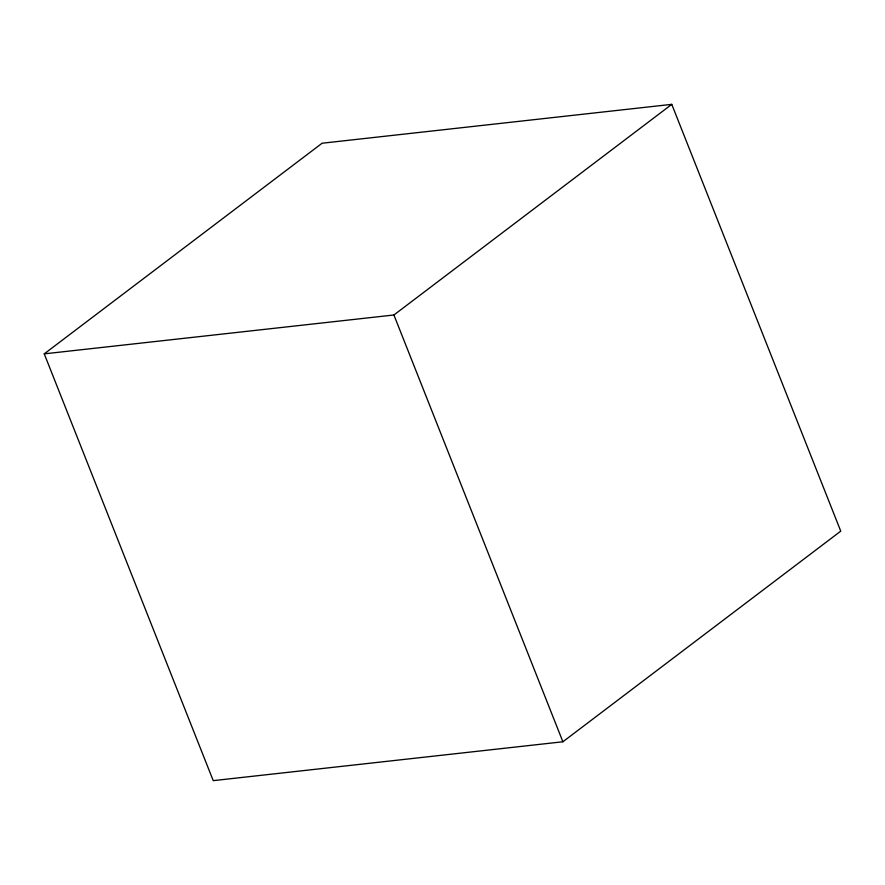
<?xml version="1.0" encoding="UTF-8"?>
<svg xmlns="http://www.w3.org/2000/svg" width="885" height="885" viewBox="0 0 885 885"><rect width="100%" height="100%" fill="white"/><g stroke="black" fill="none" stroke-linecap="round" stroke-linejoin="round"><path stroke-width="1.33" d="M44.25 353.856L322.107 143.226L671.77 104.353L840.75 531.144L562.893 741.774L213.23 780.647L44.25 353.856L393.913 314.994L671.77 104.353M393.913 314.994L562.893 741.774"/></g></svg>
